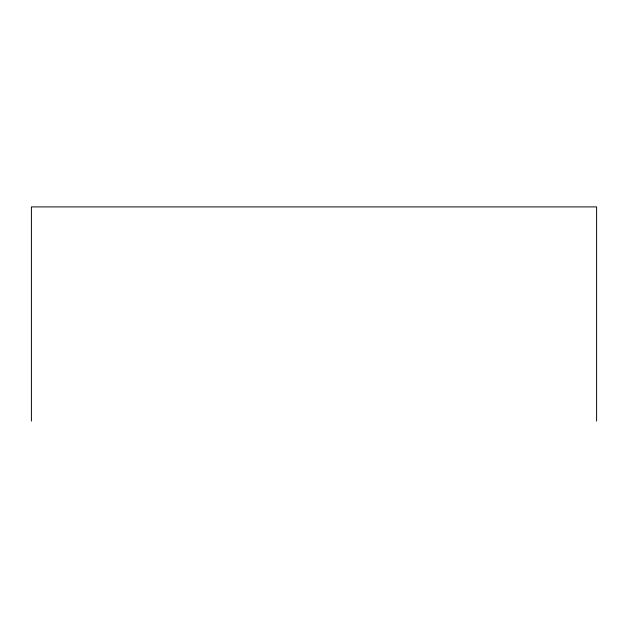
<?xml version="1.0" encoding="UTF-8"?>
<svg xmlns="http://www.w3.org/2000/svg" width="628" height="628" viewBox="0 0 628 628"><rect width="100%" height="100%" fill="white"/><g stroke="black" fill="none" stroke-linecap="round" stroke-linejoin="round"><path stroke-width="0.94" d="M596.6 421.098L596.6 206.902L31.4 206.902L31.4 421.098"/></g></svg>
